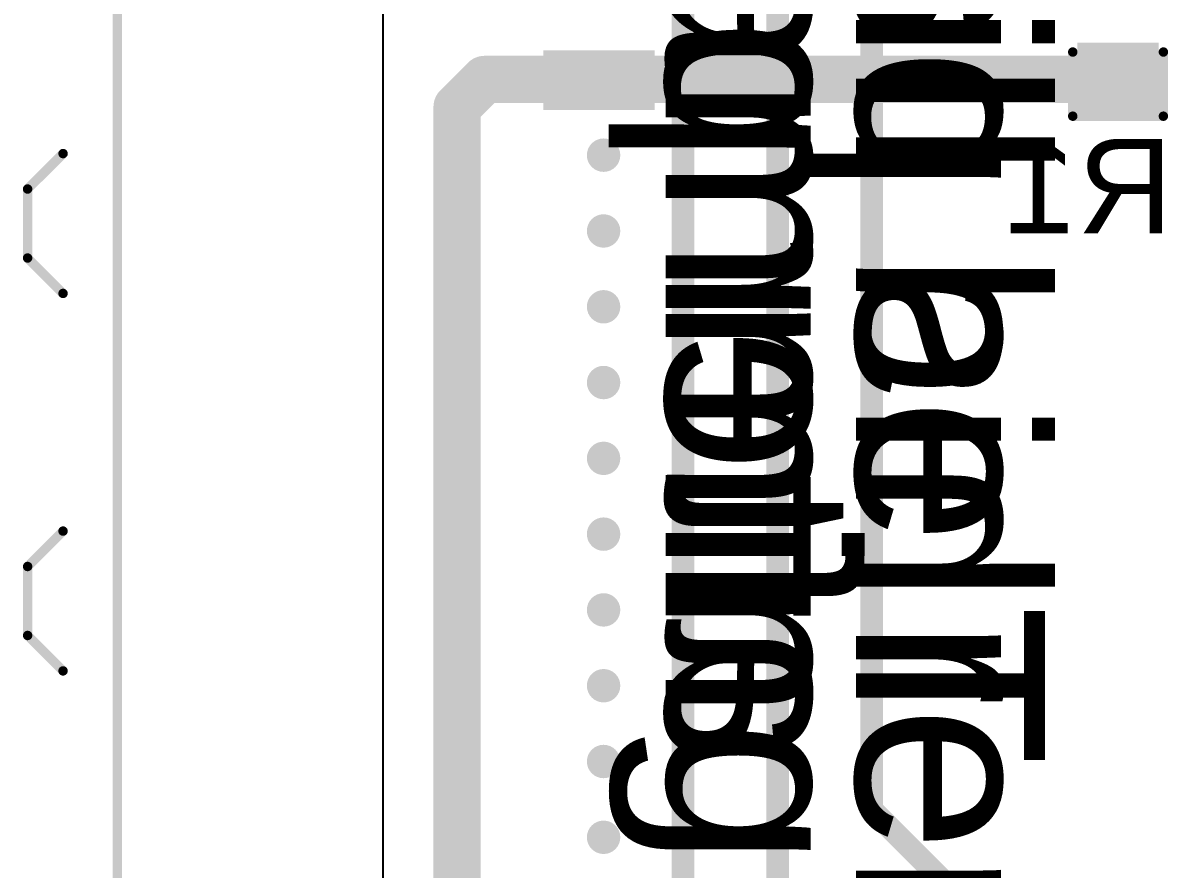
# Model space of a CAD drawing. Header units: millimetres. Extents: x -0.34 to 3.69, y -0.26 to 2.67.
# Drawn here: x 3.034 to 3.641, y 0.379 to 0.828 of the extents above; entities that cross this region are included whole.
import ezdxf

# ---------------------------------------------------------------- set-up
doc = ezdxf.new("R2010")
doc.units = ezdxf.units.MM
doc.header["$MEASUREMENT"] = 0
for name, color, linetype in [('BottomLayer', 5, 'Continuous'), ('BottomOverlay', 54, 'Continuous'), ('BottomPaste', 16, 'Continuous'), ('BottomSolder', 6, 'Continuous'), ('PadHoleLayer', 156, 'Continuous'), ('TopLayer', 1, 'Continuous'), ('TopOverlay', 2, 'Continuous'), ('TopSolder', 216, 'Continuous')]:
    doc.layers.add(name, color=color, linetype=linetype)
doc.styles.add('Arial', font='', dxfattribs={"height": 0.2})
doc.styles.get('Arial').set_extended_font_data('Arial')

# ---------------------------------------------------------------- blocks, each defined once
blk = doc.blocks.new('T________B_____12_P___B_3')
at = {"layer": 'BottomOverlay', "const_width": 0.005}
for points in [[(-0.5178381, -0.1214327), (-0.5366058, -0.1402004)], [(-0.5178381, -0.1214327), (-0.4812907, -0.1214327)], [(-0.4812907, -0.1214327), (-0.462523, -0.1402004)], [(-0.3178381, -0.1214327), (-0.3366058, -0.1402004)], [(-0.3178381, -0.1214327), (-0.2812907, -0.1214327)], [(-0.2812907, -0.1214327), (-0.262523, -0.1402004)], [(-1.224, -0.169), (1.206, -0.169)]]:
    blk.add_lwpolyline(points, dxfattribs=at)
at = {"layer": 'BottomOverlay', "const_width": 0.0025}
for points in [[(-0.5190881, -0.1214327, 1), (-0.5165881, -0.1214327, 1)], [(-0.5190881, -0.1214327, 1), (-0.5165881, -0.1214327, 1)], [(-0.4825407, -0.1214327, 1), (-0.4800407, -0.1214327, 1)], [(-0.4825407, -0.1214327, 1), (-0.4800407, -0.1214327, 1)], [(-0.3190881, -0.1214327, 1), (-0.3165881, -0.1214327, 1)], [(-0.3190881, -0.1214327, 1), (-0.3165881, -0.1214327, 1)], [(-0.2825407, -0.1214327, 1), (-0.2800407, -0.1214327, 1)], [(-0.2825407, -0.1214327, 1), (-0.2800407, -0.1214327, 1)], [(-0.5378558, -0.1402004, 1), (-0.5353558, -0.1402004, 1)], [(-0.463773, -0.1402004, 1), (-0.461273, -0.1402004, 1)], [(-0.3378558, -0.1402004, 1), (-0.3353558, -0.1402004, 1)], [(-0.263773, -0.1402004, 1), (-0.261273, -0.1402004, 1)]]:
    blk.add_lwpolyline(points, format="xyb", close=True, dxfattribs=at)
blk = doc.blocks.new('R__0603_B_55')
at = {"layer": 'BottomLayer'}
for points in [[(-0.015, 0.0175), (-0.015, -0.0175), (-0.045, -0.0175), (-0.045, 0.0175)], [(0.045, 0.0175), (0.045, -0.0175), (0.015, -0.0175), (0.015, 0.0175)]]:
    blk.add_hatch(color=5, dxfattribs=at).paths.add_polyline_path(points)
at = {"layer": 'BottomPaste'}
for points in [[(-0.015, 0.0175), (-0.015, -0.0175), (-0.045, -0.0175), (-0.045, 0.0175)], [(0.045, 0.0175), (0.045, -0.0175), (0.015, -0.0175), (0.015, 0.0175)]]:
    blk.add_hatch(color=16, dxfattribs=at).paths.add_polyline_path(points)
at = {"layer": 'BottomSolder'}
for points in [[(-0.011, 0.0215), (-0.011, -0.0215), (-0.049, -0.0215), (-0.049, 0.0215)], [(0.049, 0.0215), (0.049, -0.0215), (0.011, -0.0215), (0.011, 0.0215)]]:
    blk.add_hatch(color=6, dxfattribs=at).paths.add_polyline_path(points)
at = {"layer": 'BottomOverlay', "const_width": 0.005}
for points in [[(-0.05, 0.024), (-0.016, 0.024)], [(-0.05, 0.024), (-0.05, -0.024)], [(0.016, 0.024), (0.05, 0.024)], [(0.05, 0.024), (0.05, -0.024)], [(-0.05, -0.024), (-0.016, -0.024)], [(0.016, -0.024), (0.05, -0.024)]]:
    blk.add_lwpolyline(points, dxfattribs=at)
at = {"layer": 'BottomOverlay', "const_width": 0.0025}
for points in [[(-0.05125, 0.024, 1), (-0.04875, 0.024, 1)], [(-0.05125, 0.024, 1), (-0.04875, 0.024, 1)], [(-0.01725, 0.024, 1), (-0.01475, 0.024, 1)], [(0.01475, 0.024, 1), (0.01725, 0.024, 1)], [(0.04875, 0.024, 1), (0.05125, 0.024, 1)], [(0.04875, 0.024, 1), (0.05125, 0.024, 1)], [(-0.05125, -0.024, 1), (-0.04875, -0.024, 1)], [(-0.05125, -0.024, 1), (-0.04875, -0.024, 1)], [(-0.01725, -0.024, 1), (-0.01475, -0.024, 1)], [(0.01475, -0.024, 1), (0.01725, -0.024, 1)], [(0.04875, -0.024, 1), (0.05125, -0.024, 1)], [(0.04875, -0.024, 1), (0.05125, -0.024, 1)]]:
    blk.add_lwpolyline(points, format="xyb", close=True, dxfattribs=at)

msp = doc.modelspace()

# ---------------------------------------------------------------- hatches: boundary and pattern name
at = {"layer": 'BottomLayer'}
msp.add_hatch(color=5, dxfattribs=at).paths.add_polyline_path([(3.369, 0.8131134), (3.31, 0.8131134), (3.31, 0.7815398), (3.369, 0.7815398)])
at = {"layer": 'BottomSolder'}
h = msp.add_hatch(color=6, dxfattribs=at)
edge = h.paths.add_edge_path()
edge.add_arc((3.342, 0.7978031), 0.0088582, 0, 360)
h = msp.add_hatch(color=6, dxfattribs=at)
edge = h.paths.add_edge_path()
edge.add_arc((3.342, 0.7576458), 0.0088582, 0, 360)
h = msp.add_hatch(color=6, dxfattribs=at)
edge = h.paths.add_edge_path()
edge.add_arc((3.342, 0.7174882), 0.0088582, 0, 360)
h = msp.add_hatch(color=6, dxfattribs=at)
edge = h.paths.add_edge_path()
edge.add_arc((3.342, 0.6773308), 0.0088582, 0, 360)
h = msp.add_hatch(color=6, dxfattribs=at)
edge = h.paths.add_edge_path()
edge.add_arc((3.342, 0.6371732), 0.0088582, 0, 360)
h = msp.add_hatch(color=6, dxfattribs=at)
edge = h.paths.add_edge_path()
edge.add_arc((3.342, 0.5970158), 0.0088582, 0, 360)
h = msp.add_hatch(color=6, dxfattribs=at)
edge = h.paths.add_edge_path()
edge.add_arc((3.342, 0.5568584), 0.0088582, 0, 360)
h = msp.add_hatch(color=6, dxfattribs=at)
edge = h.paths.add_edge_path()
edge.add_arc((3.342, 0.5167008), 0.0088582, 0, 360)
h = msp.add_hatch(color=6, dxfattribs=at)
edge = h.paths.add_edge_path()
edge.add_arc((3.342, 0.4765434), 0.0088582, 0, 360)
h = msp.add_hatch(color=6, dxfattribs=at)
edge = h.paths.add_edge_path()
edge.add_arc((3.342, 0.4363858), 0.0088582, 0, 360)
h = msp.add_hatch(color=6, dxfattribs=at)
edge = h.paths.add_edge_path()
edge.add_arc((3.342, 0.3962284), 0.0088582, 0, 360)
at = {"layer": 'PadHoleLayer'}
h = msp.add_hatch(color=156, dxfattribs=at)
edge = h.paths.add_edge_path()
edge.add_arc((3.342, 0.7978031), 0.0088582, 0, 360)
h = msp.add_hatch(color=156, dxfattribs=at)
edge = h.paths.add_edge_path()
edge.add_arc((3.342, 0.7576458), 0.0088582, 0, 360)
h = msp.add_hatch(color=156, dxfattribs=at)
edge = h.paths.add_edge_path()
edge.add_arc((3.342, 0.7174882), 0.0088582, 0, 360)
h = msp.add_hatch(color=156, dxfattribs=at)
edge = h.paths.add_edge_path()
edge.add_arc((3.342, 0.6773308), 0.0088582, 0, 360)
h = msp.add_hatch(color=156, dxfattribs=at)
edge = h.paths.add_edge_path()
edge.add_arc((3.342, 0.6371732), 0.0088582, 0, 360)
h = msp.add_hatch(color=156, dxfattribs=at)
edge = h.paths.add_edge_path()
edge.add_arc((3.342, 0.5970158), 0.0088582, 0, 360)
h = msp.add_hatch(color=156, dxfattribs=at)
edge = h.paths.add_edge_path()
edge.add_arc((3.342, 0.5568584), 0.0088582, 0, 360)
h = msp.add_hatch(color=156, dxfattribs=at)
edge = h.paths.add_edge_path()
edge.add_arc((3.342, 0.5167008), 0.0088582, 0, 360)
h = msp.add_hatch(color=156, dxfattribs=at)
edge = h.paths.add_edge_path()
edge.add_arc((3.342, 0.4765434), 0.0088582, 0, 360)
h = msp.add_hatch(color=156, dxfattribs=at)
edge = h.paths.add_edge_path()
edge.add_arc((3.342, 0.4363858), 0.0088582, 0, 360)
h = msp.add_hatch(color=156, dxfattribs=at)
edge = h.paths.add_edge_path()
edge.add_arc((3.342, 0.3962284), 0.0088582, 0, 360)
at = {"layer": 'TopLayer'}
msp.add_hatch(color=1, dxfattribs=at).paths.add_polyline_path([(3.31, 0.7815398), (3.369, 0.7815398), (3.369, 0.8131134), (3.31, 0.8131134)])
at = {"layer": 'TopSolder'}
h = msp.add_hatch(color=216, dxfattribs=at)
edge = h.paths.add_edge_path()
edge.add_arc((3.342, 0.7978031), 0.0088582, 0, 360)
h = msp.add_hatch(color=216, dxfattribs=at)
edge = h.paths.add_edge_path()
edge.add_arc((3.342, 0.7576458), 0.0088582, 0, 360)
h = msp.add_hatch(color=216, dxfattribs=at)
edge = h.paths.add_edge_path()
edge.add_arc((3.342, 0.7174882), 0.0088582, 0, 360)
h = msp.add_hatch(color=216, dxfattribs=at)
edge = h.paths.add_edge_path()
edge.add_arc((3.342, 0.6773308), 0.0088582, 0, 360)
h = msp.add_hatch(color=216, dxfattribs=at)
edge = h.paths.add_edge_path()
edge.add_arc((3.342, 0.6371732), 0.0088582, 0, 360)
h = msp.add_hatch(color=216, dxfattribs=at)
edge = h.paths.add_edge_path()
edge.add_arc((3.342, 0.5970158), 0.0088582, 0, 360)
h = msp.add_hatch(color=216, dxfattribs=at)
edge = h.paths.add_edge_path()
edge.add_arc((3.342, 0.5568584), 0.0088582, 0, 360)
h = msp.add_hatch(color=216, dxfattribs=at)
edge = h.paths.add_edge_path()
edge.add_arc((3.342, 0.5167008), 0.0088582, 0, 360)
h = msp.add_hatch(color=216, dxfattribs=at)
edge = h.paths.add_edge_path()
edge.add_arc((3.342, 0.4765434), 0.0088582, 0, 360)
h = msp.add_hatch(color=216, dxfattribs=at)
edge = h.paths.add_edge_path()
edge.add_arc((3.342, 0.4363858), 0.0088582, 0, 360)
h = msp.add_hatch(color=216, dxfattribs=at)
edge = h.paths.add_edge_path()
edge.add_arc((3.342, 0.3962284), 0.0088582, 0, 360)

# ---------------------------------------------------------------- linework, layer by layer
at = {"layer": 'BottomLayer'}
msp.add_line((3.225001, 1.0656509), (3.2250013, 0.2671187), dxfattribs=at)
at = {"layer": 'BottomLayer', "const_width": 0.025}
for points in [[(3.2643853, 0.7831585), (3.27903, 0.7978032)], [(3.27903, 0.7978032), (3.6145, 0.7978032)], [(3.2643853, 0.2783853), (3.2643853, 0.7831585)]]:
    msp.add_lwpolyline(points, dxfattribs=at)
at = {"layer": 'BottomLayer', "const_width": 0.0125}
for points in [[(3.27278, 0.7978032, 1), (3.28528, 0.7978032, 1)], [(3.27278, 0.7978032, 1), (3.28528, 0.7978032, 1)], [(3.60825, 0.7978032, 1), (3.62075, 0.7978032, 1)], [(3.2581353, 0.7831585, 1), (3.2706353, 0.7831585, 1)], [(3.2581353, 0.7831585, 1), (3.2706353, 0.7831585, 1)]]:
    msp.add_lwpolyline(points, format="xyb", close=True, dxfattribs=at)
at = {"layer": 'TopLayer'}
msp.add_line((3.2250008, 1.7070426), (3.2250012, 0.3693257), dxfattribs=at)
at = {"layer": 'TopLayer', "const_width": 0.012}
for points in [[(3.384, 0.1972835), (3.384, 1.634)], [(3.4341967, 0.328), (3.4341968, 1.633)], [(3.4839999, 0.4110001), (3.484, 1.633)], [(3.4839999, 0.4110001), (3.559, 0.336)]]:
    msp.add_lwpolyline(points, dxfattribs=at)
at = {"layer": 'TopLayer', "const_width": 0.006}
msp.add_lwpolyline([(3.4809999, 0.4110001, 1), (3.4869999, 0.4110001, 1)], format="xyb", close=True, dxfattribs=at)
msp.add_lwpolyline([(3.4809999, 0.4110001, 1), (3.4869999, 0.4110001, 1)], format="xyb", close=True, dxfattribs=at)

# ---------------------------------------------------------------- block references
at = {"rotation": 90}
for name, p in [('T________B_____12_P___B_3', (2.9154984, 1.021)), ('R__0603_B_55', (3.6145, 0.8283032))]:
    msp.add_blockref(name, p, dxfattribs=at)

# ---------------------------------------------------------------- texts
at = {"layer": 'BottomOverlay', "style": 'Arial', "text_generation_flag": 2}
for s, p in [('This part will be removed', (3.475719, 0.434)), ('after programming.', (3.3749344, 0.434))]:
    msp.add_text(s, height=0.1, rotation=270, dxfattribs=at).set_placement(p)
msp.add_text('R1', height=0.05, dxfattribs=at).set_placement((3.6435, 0.7163032))
at = {"layer": 'TopOverlay', "style": 'Arial'}
for s, p in [('This part will be removed', (3.475719, 1.5216378)), ('after programming.', (3.3749344, 1.5216378))]:
    msp.add_text(s, height=0.1, rotation=270, dxfattribs=at).set_placement(p)

doc.saveas('drawing.dxf')
